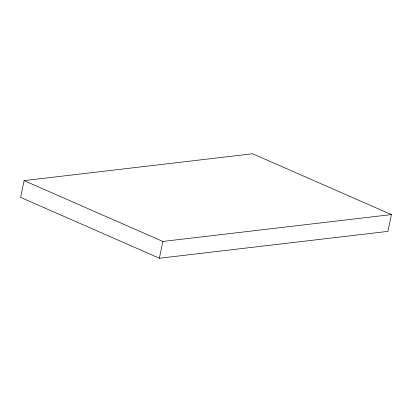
<?xml version="1.0" encoding="UTF-8"?>
<svg xmlns="http://www.w3.org/2000/svg" width="412" height="412" viewBox="0 0 412 412"><rect width="100%" height="100%" fill="white"/><g stroke="black" fill="none" stroke-linecap="round" stroke-linejoin="round"><path stroke-width="0.62" d="M24.076 180.616L20.6 197.405L159.382 258.236L387.924 231.384L391.4 214.595L252.618 153.764L24.076 180.616L162.858 241.442L391.4 214.595M159.382 258.236L162.858 241.442"/></g></svg>
